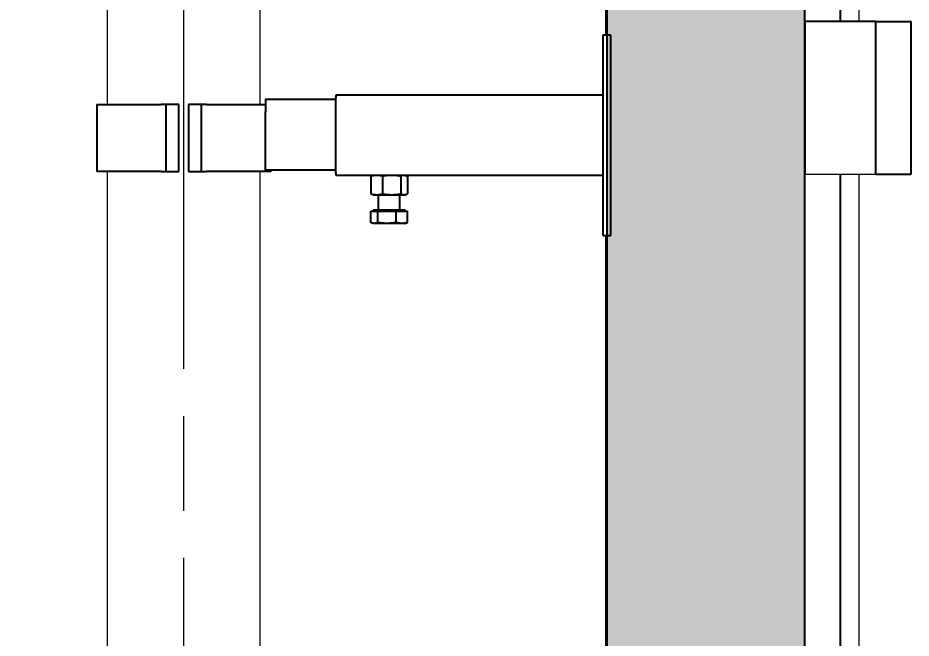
# Model space of a CAD drawing. Header units: millimetres. Extents: x -4172 to 126100, y -2 to 142133.
# Drawn here: x 18673 to 20011, y 15036 to 15966 of the extents above; entities that cross this region are included whole.
import ezdxf

# ---------------------------------------------------------------- set-up
doc = ezdxf.new("R2010")
doc.units = ezdxf.units.MM
doc.header["$LTSCALE"] = 100
doc.linetypes.add('CHAIN', pattern=[0.3543, 0.2362, -0.0295, 0.0591, -0.0295])
for name, color, linetype, lineweight in [('Centerline', 7, 'Continuous', 18), ('Dimension', 7, 'Continuous', 18), ('Hatch', 7, 'Continuous', 18), ('Visible', 7, 'Continuous', 25)]:
    doc.layers.add(name, color=color, linetype=linetype, lineweight=lineweight)
doc.layers.add('P_Biomass (BM)', color=150, linetype='Continuous', lineweight=18, true_color=0x007fff)
doc.layers.add('P_Cable Ducts (CD)', color=30, linetype='Continuous', lineweight=18, true_color=0xff7f00)
doc.styles.add('Title', font='arial.ttf')
doc.dimstyles.new('Default - Method 2b', dxfattribs={"dimscale": 100, "dimtxt": 3, "dimasz": 2.5, "dimexe": 3, "dimexo": 0.5, "dimgap": 0.7, "dimtad": 0, "dimtoh": 1, "dimdec": 1, "dimrnd": 1e-08, "dimtxsty": 'Title', "dimcen": 0.09, "dimdle": 10, "dimclrd": 256, "dimclre": 256, "dimclrt": 7, "dimadec": 0, "dimazin": 2, "dimtfac": 0.833333, "dimtdec": 1, "dimtmove": 0, "dimatfit": 3, "dimfxl": 1, "dimtolj": 1, "dimlwd": -1, "dimlwe": -1, "dimarcsym": 0})
pattern_1 = [(135.0002, (0, 0), (-224.5056, -224.5072), [])]

# ---------------------------------------------------------------- blocks, each defined once
blk = doc.blocks.new('*D96')
at = {"layer": 'Defpoints', "color": 0, "transparency": 16777216}
for p in [(9770, 24785.8), (18921.5, 24785.8), (18422.9, 14535.8)]:
    blk.add_point(p, dxfattribs=at)
at = {"layer": 'Dimension', "transparency": 16777216}
for p, q in [((18871.5, 24785.8), (9470, 24785.8)), ((9770, 24535.8), (9770, 20179.9)), ((9770, 14785.8), (9770, 19141.8)), ((18372.9, 14535.8), (9470, 14535.8))]:
    blk.add_line(p, q, dxfattribs=at)
for points in [[(9728.3, 24535.8), (9811.6, 24535.8), (9770, 24785.8)], [(9728.3, 14785.8), (9811.6, 14785.8), (9770, 14535.8)]]:
    blk.add_solid(points, dxfattribs=at)
at = {"layer": 'Dimension', "color": 7, "transparency": 16777216, "insert": (9923.1, 19211.8), "char_height": 300, "attachment_point": 7, "rotation": 90, "style": 'Title'}
blk.add_mtext('\\A1;5125', dxfattribs=at)

msp = doc.modelspace()

# ---------------------------------------------------------------- hatches: boundary and pattern name
at = {"layer": 'Hatch'}
h = msp.add_hatch(dxfattribs=at)
h.set_pattern_fill('AR-CONC', color=256, scale=53.832768, angle=48.2788, style=0)
h.set_pattern_definition([(98.2788, (0, 0), (282.18, 265.716), [40.3746, -444.1203]), (43.2788, (0, 0), (-351.9426, 213.73), [32.2997, -355.2963]), (148.7302, (23.5, 22.14), (-69.7625, 479.446), [34.313, -377.444]), (94.463, (-80.36, 71.65), (448.857, 369.522), [60.562, -666.18]), (144.9144, (-42.96, 102.45), (-56.552, 724.539), [51.47, -566.167]), (39.463, (-80.36, 71.65), (-56.552, 724.539), [48.45, -532.944]), (69.2788, (-24.44, 93.92), (375.622, 95.597), [40.3746, -444.1203]), (14.2788, (-24.44, 93.9), (-204.1975, 357.5576), [32.2997, -355.2963]), (119.7302, (6.86, 101.9), (171.4244, 453.1545), [34.313, -377.444]), (85.7788, (0, 0), (-129.4015, 124.1486), [0, -350.9896, 0, -360.6795, 0, -356.6421]), (55.7788, (0, 0), (-64.2286, 247.0044), [0, -205.6412, 0, -342.9147, 0, -135.9277]), (15.7788, (-79.89, -89.6), (200.3102, 206.4112), [0, -134.582, 0, -419.8956, 0, -557.1692]), (5.7788, (-115.72, -129.78), (168.71, 270.19), [0, -174.9565, 0, -278.8537, 0, -395.6708])])
h.paths.add_polyline_path([(19555.29, 14629.11), (19852.02, 14629.11), (19852.02, 17975.84), (19852.02, 18175.84), (19852.02, 23850.84), (19555.29, 23850.84)])
h = msp.add_hatch(dxfattribs=at)
h.set_pattern_fill('ANSI31', color=256, scale=2540, angle=18.27878, style=0)
h.set_pattern_definition([(63.2788, (0, 0), (-283.5926, 142.764), [])])
h.paths.add_polyline_path([(19958.19, 15960.14), (19852.02, 15960.14), (19852.02, 15731.54), (19958.19, 15731.54)])
h = msp.add_hatch(dxfattribs=at)
h.set_pattern_fill('ANSI31', color=256, scale=2540, style=0)
h.set_pattern_definition([(45, (0, 0), (-224.5064, 224.5064), [])])
h.paths.add_polyline_path([(19549.26, 15939.84), (19549.26, 15639.84), (19555.29, 15639.84), (19561.26, 15639.84), (19561.26, 15939.84), (19555.29, 15939.84)])
h = msp.add_hatch(dxfattribs=at)
h.set_pattern_fill('ANSI31', color=256, scale=2540, angle=90.00021, style=0)
h.set_pattern_definition(pattern_1)
h.paths.add_polyline_path([(18894.81, 15735.84), (18914.24, 15735.84), (18914.24, 15835.84), (18894.81, 15835.84)])
h = msp.add_hatch(dxfattribs=at)
h.set_pattern_fill('ANSI31', color=256, scale=2540, angle=90.00021, style=0)
h.set_pattern_definition(pattern_1)
h.paths.add_polyline_path([(18948.12, 15735.84), (18948.12, 15835.84), (18928.68, 15835.84), (18928.68, 15735.84)])

# ---------------------------------------------------------------- linework, layer by layer
at = {"layer": 'Centerline', "linetype": 'CHAIN', "ltscale": 23.990969}
msp.add_line((18921.46, 14589.84), (18921.46, 24785.84), dxfattribs=at)
at = {"layer": 'P_Biomass (BM)'}
for p, q in [((18807.16, 15835.84), (18807.16, 18285.84)), ((19035.76, 15835.84), (19035.76, 18285.84)), ((19932.91, 17975.84), (19932.91, 15960.14)), ((18807.16, 14839.84), (18807.16, 15735.84)), ((19035.76, 14839.84), (19035.76, 15735.84)), ((19932.91, 15731.54), (19932.91, 14808.84))]:
    msp.add_line(p, q, dxfattribs=at)
at = {"layer": 'P_Cable Ducts (CD)'}
msp.add_line((19852.02, 15731.54), (19958.19, 15731.54), dxfattribs=at)
at = {"layer": 'Visible'}
for p, q in [((19555.29, 23850.84), (19555.29, 14629.11)), ((19852.02, 14629.11), (19852.02, 23850.84)), ((19554.33, 15939.84), (19554.33, 17975.84)), ((19905.29, 15960.14), (19905.29, 17975.84)), ((19958.19, 15960.14), (19852.02, 15960.14)), ((19852.02, 15960.14), (19852.02, 15731.54)), ((19958.19, 15731.54), (19958.19, 15960.14)), ((19958.19, 15960.14), (20010.99, 15960.14)), ((20011.23, 15960.14), (20010.99, 15960.14)), ((20011.23, 15731.54), (20011.23, 15960.14)), ((19549.26, 15939.84), (19549.26, 15639.84)), ((19561.26, 15939.84), (19549.26, 15939.84)), ((19561.26, 15639.84), (19561.26, 15939.84)), ((19549.26, 15849.84), (19149.26, 15849.84)), ((19149.26, 15849.84), (19149.26, 15845.84)), ((19149.26, 15733.84), (19149.26, 15845.84)), ((18791.16, 15835.84), (18887.62, 15835.84)), ((18791.16, 15835.84), (18791.16, 15735.84)), ((18894.81, 15835.84), (18887.62, 15835.84)), ((18914.24, 15835.84), (18894.81, 15835.84)), ((18894.81, 15835.84), (18894.81, 15735.84)), ((18914.24, 15735.84), (18914.24, 15835.84)), ((18948.12, 15835.84), (18928.68, 15835.84)), ((18928.68, 15835.84), (18928.68, 15735.84)), ((18948.12, 15735.84), (18948.12, 15835.84)), ((18955.31, 15835.84), (18948.12, 15835.84)), ((18955.31, 15835.84), (19043.75, 15835.84)), ((19043.75, 15843.84), (19149.26, 15843.84)), ((19043.75, 15843.84), (19043.75, 15824.84)), ((19043.75, 15737.84), (19043.75, 15824.84)), ((18887.62, 15735.84), (18791.16, 15735.84)), ((18887.62, 15735.84), (18894.81, 15735.84)), ((18894.81, 15735.84), (18914.24, 15735.84)), ((18928.68, 15735.84), (18948.12, 15735.84)), ((18948.12, 15735.84), (18955.31, 15735.84)), ((19051.76, 15735.84), (18955.31, 15735.84)), ((19149.26, 15737.84), (19043.75, 15737.84)), ((19051.76, 15737.84), (19051.76, 15735.84)), ((19149.26, 15733.84), (19149.26, 15729.84)), ((19549.26, 15729.84), (19149.26, 15729.84)), ((19201.9, 15728.49), (19201.9, 15702.19)), ((19205.26, 15729.84), (19203.57, 15729.22)), ((19219.38, 15728.49), (19219.38, 15702.19)), ((19246.74, 15728.49), (19246.74, 15702.19)), ((19253.26, 15729.84), (19254.95, 15729.22)), ((19256.63, 15728.49), (19256.63, 15702.19)), ((19905.29, 14650.14), (19905.29, 15731.54)), ((19958.19, 15731.54), (20010.99, 15731.54)), ((20011.23, 15731.54), (20010.99, 15731.54)), ((19205.26, 15700.84), (19203.57, 15701.45)), ((19205.26, 15700.84), (19210.64, 15700.84)), ((19210.64, 15700.84), (19233.06, 15700.84)), ((19213.26, 15677.84), (19213.26, 15700.84)), ((19233.06, 15700.84), (19251.68, 15700.84)), ((19245.26, 15677.84), (19245.26, 15700.84)), ((19251.68, 15700.84), (19253.26, 15700.84)), ((19253.26, 15700.84), (19254.95, 15701.45)), ((19201.85, 15659.19), (19201.85, 15676.24)), ((19201.85, 15676.24), (19206.96, 15676.24)), ((19253.26, 15677.84), (19205.26, 15677.84)), ((19205.26, 15676.24), (19205.26, 15677.84)), ((19206.96, 15676.24), (19212.07, 15676.24)), ((19212.07, 15676.24), (19225.78, 15676.24)), ((19212.07, 15659.19), (19212.07, 15676.24)), ((19225.78, 15676.24), (19239.49, 15676.24)), ((19239.49, 15659.19), (19239.49, 15676.24)), ((19239.49, 15676.24), (19248.08, 15676.24)), ((19248.08, 15676.24), (19256.68, 15676.24)), ((19253.26, 15676.24), (19253.26, 15677.84)), ((19256.68, 15659.19), (19256.68, 15676.24)), ((19205.26, 15657.84), (19203.44, 15658.5)), ((19253.26, 15657.84), (19255.08, 15658.5)), ((19206.96, 15657.84), (19205.26, 15657.84)), ((19225.78, 15657.84), (19206.96, 15657.84)), ((19248.08, 15657.84), (19225.78, 15657.84)), ((19253.26, 15657.84), (19248.08, 15657.84)), ((19549.26, 15639.84), (19561.26, 15639.84)), ((19554.33, 14808.84), (19554.33, 15639.84))]:
    msp.add_line(p, q, dxfattribs=at)
for points, weights in [([(19210.64, 15729.84), (19206.58, 15729.84), (19201.9, 15728.49)], [1, 1.11576506476, 1.15554960661]), ([(19201.9, 15728.49), (19202.77, 15728.93), (19203.57, 15729.22)], [1.15554960661, 1.14219616442, 1.12028299319]), ([(19219.38, 15728.49), (19214.69, 15729.84), (19210.64, 15729.84)], [1.15554960661, 1.11576506476, 1]), ([(19233.06, 15729.84), (19226.71, 15729.84), (19219.38, 15728.49)], [1, 1.11576506476, 1.15554960661]), ([(19246.74, 15728.49), (19239.41, 15729.84), (19233.06, 15729.84)], [1.15554960661, 1.11576506476, 1]), ([(19251.68, 15729.84), (19249.39, 15729.84), (19246.74, 15728.49)], [1, 1.11576506476, 1.15554960661]), ([(19256.63, 15728.49), (19253.98, 15729.84), (19251.68, 15729.84)], [1.15554960661, 1.11576506476, 1]), ([(19201.9, 15702.19), (19206.58, 15700.84), (19210.64, 15700.84)], [1.15554960661, 1.11576506476, 1]), ([(19203.57, 15701.45), (19202.77, 15701.75), (19201.9, 15702.19)], [1.12028299319, 1.14219616442, 1.15554960661]), ([(19210.64, 15700.84), (19214.69, 15700.84), (19219.38, 15702.19)], [1, 1.11576506476, 1.15554960661]), ([(19219.38, 15702.19), (19226.71, 15700.84), (19233.06, 15700.84)], [1.15554960661, 1.11576506476, 1]), ([(19233.06, 15700.84), (19239.41, 15700.84), (19246.74, 15702.19)], [1, 1.11576506476, 1.15554960661]), ([(19246.74, 15702.19), (19249.39, 15700.84), (19251.68, 15700.84)], [1.15554960661, 1.11576506476, 1]), ([(19251.68, 15700.84), (19253.98, 15700.84), (19256.63, 15702.19)], [1, 1.11576506476, 1.15554960661]), ([(19206.96, 15657.84), (19204.58, 15657.84), (19201.85, 15659.19)], [1, 1.04818815859, 1.01981541865]), ([(19212.07, 15659.19), (19209.33, 15657.84), (19206.96, 15657.84)], [1.01981541865, 1.04818815859, 1]), ([(19225.78, 15657.84), (19219.41, 15657.84), (19212.07, 15659.19)], [1, 1.04818815859, 1.01981541865]), ([(19239.49, 15659.19), (19232.14, 15657.84), (19225.78, 15657.84)], [1.01981541865, 1.04818815859, 1]), ([(19248.08, 15657.84), (19244.09, 15657.84), (19239.49, 15659.19)], [1, 1.04818815859, 1.01981541865]), ([(19256.68, 15659.19), (19252.07, 15657.84), (19248.08, 15657.84)], [1.01981541865, 1.04818815859, 1]), ([(19255.08, 15658.5), (19255.86, 15658.78), (19256.68, 15659.19)], [1.02990731041, 1.02822168758, 1.01981541865])]:
    msp.add_rational_spline(points, weights, degree=2, dxfattribs=at)

# ---------------------------------------------------------------- dimensions: what is measured, and where the dimension line sits
at = {"layer": 'Dimension'}
dim = msp.add_linear_dim(base=(9769.96, 24785.84), p1=(18422.93, 14535.84), p2=(18921.46, 24785.84), angle=90, dimstyle='Default - Method 2b', override={"dimgap": 0.7, "dimtoh": 0, "dimdec": 1, "dimlfac": 0.5, "dimtol": 0, "dimlim": 0, "dimtp": 0, "dimtm": 0, "dimtdec": 1, "dimtofl": 0, "dimatfit": 1}, dxfattribs=at)
dim.commit()
dim.dimension.update_dxf_attribs({"geometry": '*D96', "text_midpoint": (9769.96, 19660.84), "dimtype": 160})

doc.saveas('drawing.dxf')
